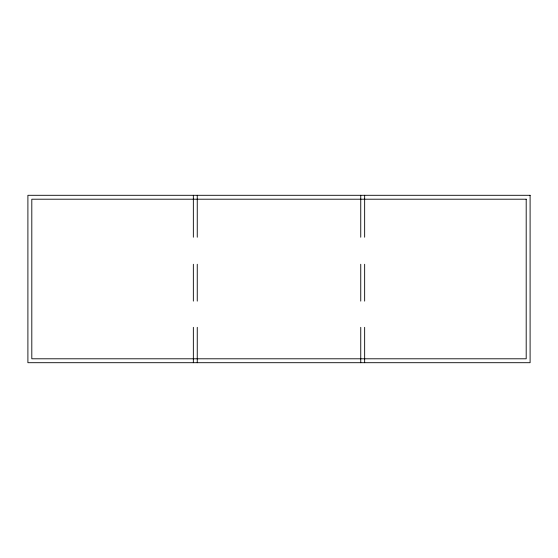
<?xml version="1.0" encoding="UTF-8"?>
<svg xmlns="http://www.w3.org/2000/svg" width="558" height="558" viewBox="0 0 558 558"><rect width="100%" height="100%" fill="white"/><g stroke="black" fill="none" stroke-linecap="round" stroke-linejoin="round"><path stroke-width="0.84" d="M364.653 195.3L364.653 237.227M364.653 264.255L364.653 301.118M364.653 327.323L364.653 362.7M360.747 195.3L360.747 237.227M360.747 264.255L360.747 301.118M360.747 327.323L360.747 362.7M197.253 195.3L197.253 237.227M197.253 264.255L197.253 301.118M197.253 327.323L197.253 362.7M193.347 195.3L193.347 237.227M193.347 264.255L193.347 301.118M193.347 327.323L193.347 362.7M530.1 195.3L27.9 195.3L27.9 362.7L530.1 362.7L530.1 195.3M526.194 199.206L31.806 199.206L31.806 358.794L526.194 358.794L526.194 199.206"/></g></svg>
